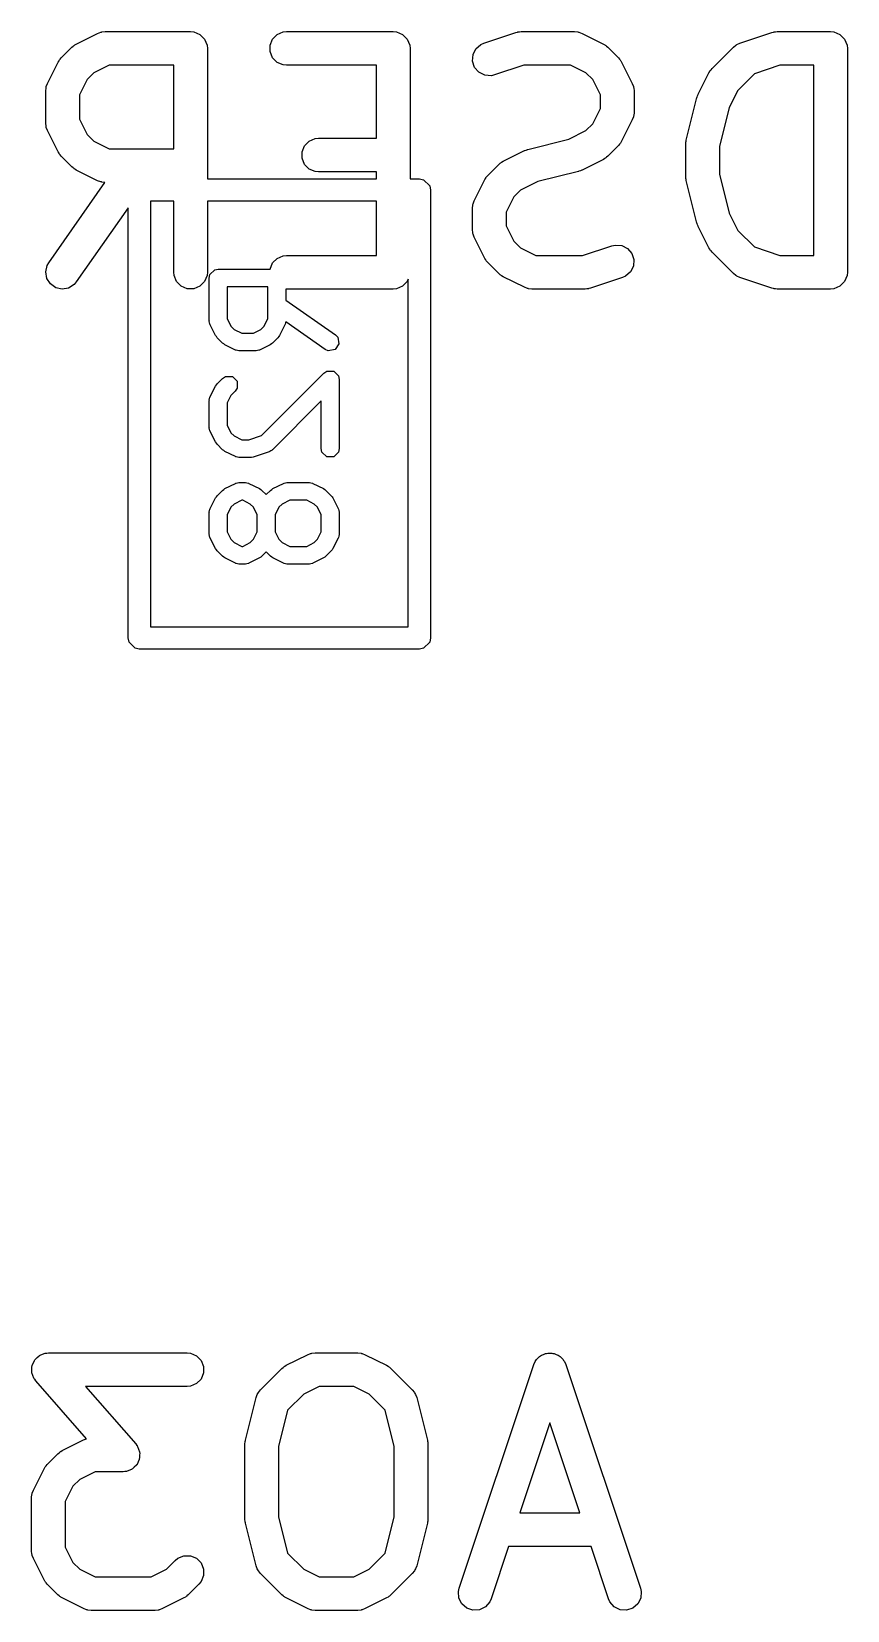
# Model space of a CAD drawing. Header units: inches. Extents: x 1.94 to 9.37, y -5.72 to -1.46.
# Drawn here: x 3.8871 to 4.0304, y -3.0927 to -2.8152 of the extents above; entities that cross this region are included whole.
import ezdxf

# ---------------------------------------------------------------- set-up
doc = ezdxf.new("R2010")
doc.units = ezdxf.units.IN
doc.header["$MEASUREMENT"] = 0
doc.layers.add('BLACK', color=250, linetype='CONTINUOUS')

msp = doc.modelspace()

# ---------------------------------------------------------------- linework, layer by layer
at = {"layer": 'BLACK', "linetype": 'CONTINUOUS'}
for p, q in [((3.89493, -2.81734), (3.89868, -2.81546)), ((3.89868, -2.81546), (3.89922, -2.81526)), ((3.89922, -2.81526), (3.89933, -2.81525)), ((3.89933, -2.81525), (3.89943, -2.81521)), ((3.89943, -2.81521), (3.9, -2.81515)), ((3.9, -2.81515), (3.915, -2.81515)), ((3.915, -2.81515), (3.91558, -2.81521)), ((3.91558, -2.81521), (3.91664, -2.81565)), ((3.91664, -2.81565), (3.91746, -2.81646)), ((3.91746, -2.81646), (3.9179, -2.81753)), ((3.92898, -2.81753), (3.92942, -2.81646)), ((3.92942, -2.81646), (3.93024, -2.81565)), ((3.93024, -2.81565), (3.9313, -2.81521)), ((3.9313, -2.81521), (3.93188, -2.81515)), ((3.93188, -2.81515), (3.95062, -2.81515)), ((3.95062, -2.81515), (3.9512, -2.81521)), ((3.9512, -2.81521), (3.95226, -2.81565)), ((3.95226, -2.81565), (3.95308, -2.81646)), ((3.95308, -2.81646), (3.95352, -2.81753)), ((3.96603, -2.81741), (3.96656, -2.81718)), ((3.96656, -2.81718), (3.97219, -2.8153)), ((3.97219, -2.8153), (3.97247, -2.81524)), ((3.97247, -2.81524), (3.97254, -2.81521)), ((3.97254, -2.81521), (3.97265, -2.8152)), ((3.97265, -2.8152), (3.97275, -2.81517)), ((3.97275, -2.81517), (3.97283, -2.81518)), ((3.97283, -2.81518), (3.97312, -2.81515)), ((3.97312, -2.81515), (3.98249, -2.81515)), ((3.98249, -2.81515), (3.98307, -2.81521)), ((3.98307, -2.81521), (3.98317, -2.81525)), ((3.98317, -2.81525), (3.98327, -2.81526)), ((3.98327, -2.81526), (3.98381, -2.81546)), ((3.98381, -2.81546), (3.98756, -2.81734)), ((4.01103, -2.81741), (4.01156, -2.81718)), ((4.01156, -2.81718), (4.01718, -2.8153)), ((4.01718, -2.8153), (4.01747, -2.81524)), ((4.01747, -2.81524), (4.01754, -2.81521)), ((4.01754, -2.81521), (4.01764, -2.8152)), ((4.01764, -2.8152), (4.01775, -2.81517)), ((4.01775, -2.81517), (4.01782, -2.81518)), ((4.01782, -2.81518), (4.01811, -2.81515)), ((4.01811, -2.81515), (4.02749, -2.81515)), ((4.02749, -2.81515), (4.02806, -2.81521)), ((4.02806, -2.81521), (4.02913, -2.81565)), ((4.02913, -2.81565), (4.02994, -2.81646)), ((4.02994, -2.81646), (4.03038, -2.81753)), ((3.89205, -2.82004), (3.89211, -2.81999)), ((3.89211, -2.81999), (3.89229, -2.81976)), ((3.89229, -2.81976), (3.89417, -2.81789)), ((3.89417, -2.81789), (3.89439, -2.8177)), ((3.89439, -2.8177), (3.89444, -2.81765)), ((3.89444, -2.81765), (3.89453, -2.81759)), ((3.89453, -2.81759), (3.89461, -2.81752)), ((3.89461, -2.81752), (3.89469, -2.81749)), ((3.89469, -2.81749), (3.89493, -2.81734)), ((3.9179, -2.81753), (3.91796, -2.8181)), ((3.91796, -2.8181), (3.91796, -2.84104)), ((3.92898, -2.81868), (3.92898, -2.81753)), ((3.92942, -2.81974), (3.92898, -2.81868)), ((3.93024, -2.82056), (3.92942, -2.81974)), ((3.95352, -2.81753), (3.95358, -2.8181)), ((3.95358, -2.8181), (3.95358, -2.84104)), ((3.96457, -2.82035), (3.96465, -2.8192)), ((3.96465, -2.8192), (3.96516, -2.81817)), ((3.96516, -2.81817), (3.96603, -2.81741)), ((3.98756, -2.81734), (3.98781, -2.81749)), ((3.98781, -2.81749), (3.98788, -2.81752)), ((3.98788, -2.81752), (3.98797, -2.81759)), ((3.98797, -2.81759), (3.98805, -2.81765)), ((3.98805, -2.81765), (3.98811, -2.8177)), ((3.98811, -2.8177), (3.98833, -2.81789)), ((3.98833, -2.81789), (3.99021, -2.81976)), ((3.99021, -2.81976), (3.99039, -2.81999)), ((3.99039, -2.81999), (3.99045, -2.82004)), ((4.00665, -2.82164), (4.0104, -2.81789)), ((4.0104, -2.81789), (4.01085, -2.81752)), ((4.01085, -2.81752), (4.01095, -2.81748)), ((4.01095, -2.81748), (4.01103, -2.81741)), ((4.03038, -2.81753), (4.03044, -2.8181)), ((4.03044, -2.8181), (4.03044, -2.85747)), ((3.88986, -2.82428), (3.89174, -2.82053)), ((3.89174, -2.82053), (3.8919, -2.82028)), ((3.8919, -2.82028), (3.89193, -2.82021)), ((3.89193, -2.82021), (3.89199, -2.82013)), ((3.89199, -2.82013), (3.89205, -2.82004)), ((3.898, -2.8224), (3.89681, -2.8236)), ((3.9007, -2.82106), (3.898, -2.8224)), ((3.91205, -2.82106), (3.9007, -2.82106)), ((3.91205, -2.83577), (3.91205, -2.82106)), ((3.9313, -2.821), (3.93024, -2.82056)), ((3.93188, -2.82106), (3.9313, -2.821)), ((3.94767, -2.82106), (3.93188, -2.82106)), ((3.94767, -2.8339), (3.94767, -2.82106)), ((3.96493, -2.82144), (3.96457, -2.82035)), ((3.96569, -2.82231), (3.96493, -2.82144)), ((3.96672, -2.82283), (3.96569, -2.82231)), ((3.9736, -2.82106), (3.96843, -2.82278)), ((3.9818, -2.82106), (3.9736, -2.82106)), ((3.98449, -2.8224), (3.9818, -2.82106)), ((3.98569, -2.8236), (3.98449, -2.8224)), ((3.99045, -2.82004), (3.99051, -2.82013)), ((3.99051, -2.82013), (3.99057, -2.82021)), ((3.99057, -2.82021), (3.9906, -2.82028)), ((3.9906, -2.82028), (3.99076, -2.82053)), ((3.99076, -2.82053), (3.99263, -2.82428)), ((4.00423, -2.82616), (4.0061, -2.82241)), ((4.0061, -2.82241), (4.00626, -2.82216)), ((4.00626, -2.82216), (4.00629, -2.82209)), ((4.00629, -2.82209), (4.00635, -2.82201)), ((4.00635, -2.82201), (4.00641, -2.82192)), ((4.00641, -2.82192), (4.00647, -2.82187)), ((4.00647, -2.82187), (4.00665, -2.82164)), ((4.01409, -2.82256), (4.01117, -2.82548)), ((4.01859, -2.82106), (4.01409, -2.82256)), ((4.02454, -2.82106), (4.01859, -2.82106)), ((4.02454, -2.85452), (4.02454, -2.82106)), ((3.88955, -2.8256), (3.88961, -2.82503)), ((3.88961, -2.82503), (3.88965, -2.82493)), ((3.88965, -2.82493), (3.88966, -2.82482)), ((3.88966, -2.82482), (3.88986, -2.82428)), ((3.89681, -2.8236), (3.89546, -2.8263)), ((3.96787, -2.82291), (3.96672, -2.82283)), ((3.96843, -2.82278), (3.96787, -2.82291)), ((3.98704, -2.8263), (3.98569, -2.8236)), ((3.99263, -2.82428), (3.99284, -2.82482)), ((3.99284, -2.82482), (3.99285, -2.82493)), ((3.99285, -2.82493), (3.99289, -2.82503)), ((3.99289, -2.82503), (3.99295, -2.8256)), ((4.01117, -2.82548), (4.00965, -2.82851)), ((3.88955, -2.83123), (3.88955, -2.8256)), ((3.89546, -2.8263), (3.89546, -2.83053)), ((3.98704, -2.82865), (3.98704, -2.8263)), ((3.99295, -2.8256), (3.99295, -2.82935)), ((4.00213, -2.83426), (4.004, -2.82676)), ((4.004, -2.82676), (4.00402, -2.82672)), ((4.00402, -2.8267), (4.00411, -2.82646)), ((4.00402, -2.82672), (4.00402, -2.8267)), ((4.00411, -2.82646), (4.0042, -2.82622)), ((4.0042, -2.82622), (4.00421, -2.8262)), ((4.00421, -2.8262), (4.00423, -2.82616)), ((3.89546, -2.83053), (3.89681, -2.83323)), ((3.98569, -2.83135), (3.98704, -2.82865)), ((3.99263, -2.83067), (3.99076, -2.83442)), ((3.99284, -2.83013), (3.99263, -2.83067)), ((3.99285, -2.83003), (3.99284, -2.83013)), ((3.99289, -2.82993), (3.99285, -2.83003)), ((3.99295, -2.82935), (3.99289, -2.82993)), ((4.00965, -2.82851), (4.00794, -2.83534)), ((3.88961, -2.8318), (3.88955, -2.83123)), ((3.88965, -2.8319), (3.88961, -2.8318)), ((3.88966, -2.83201), (3.88965, -2.8319)), ((3.88986, -2.83255), (3.88966, -2.83201)), ((3.89174, -2.8363), (3.88986, -2.83255)), ((3.89681, -2.83323), (3.898, -2.83442)), ((3.98146, -2.83406), (3.98449, -2.83255)), ((3.98449, -2.83255), (3.98569, -2.83135)), ((3.8919, -2.83654), (3.89174, -2.8363)), ((3.89193, -2.83662), (3.8919, -2.83654)), ((3.89199, -2.8367), (3.89193, -2.83662)), ((3.898, -2.83442), (3.9007, -2.83577)), ((3.9007, -2.83577), (3.91205, -2.83577)), ((3.9346, -2.83627), (3.93504, -2.83521)), ((3.9346, -2.83743), (3.9346, -2.83627)), ((3.93504, -2.83521), (3.93586, -2.8344)), ((3.93586, -2.8344), (3.93692, -2.83395)), ((3.93692, -2.83395), (3.9375, -2.8339)), ((3.9375, -2.8339), (3.94767, -2.8339)), ((3.96993, -2.83796), (3.97367, -2.83608)), ((3.97367, -2.83608), (3.97372, -2.83607)), ((3.97372, -2.83607), (3.97373, -2.83606)), ((3.97373, -2.83606), (3.97398, -2.83597)), ((3.97398, -2.83597), (3.97422, -2.83588)), ((3.97422, -2.83588), (3.97424, -2.83588)), ((3.97424, -2.83588), (3.97428, -2.83586)), ((3.97428, -2.83586), (3.98146, -2.83406)), ((3.99021, -2.83519), (3.98833, -2.83706)), ((3.99039, -2.83496), (3.99021, -2.83519)), ((3.99045, -2.83491), (3.99039, -2.83496)), ((3.99051, -2.83482), (3.99045, -2.83491)), ((3.99057, -2.83474), (3.99051, -2.83482)), ((3.9906, -2.83467), (3.99057, -2.83474)), ((3.99076, -2.83442), (3.9906, -2.83467)), ((4.00204, -2.83483), (4.00207, -2.83462)), ((4.00205, -2.83488), (4.00204, -2.83483)), ((4.00204, -2.83498), (4.00205, -2.83488)), ((4.00204, -2.8406), (4.00204, -2.83498)), ((4.00207, -2.83462), (4.0021, -2.8344)), ((4.0021, -2.8344), (4.00211, -2.83436)), ((4.00211, -2.83436), (4.00213, -2.83426)), ((4.00794, -2.83534), (4.00794, -2.84024)), ((3.89205, -2.83679), (3.89199, -2.8367)), ((3.89211, -2.83684), (3.89205, -2.83679)), ((3.89229, -2.83706), (3.89211, -2.83684)), ((3.89417, -2.83894), (3.89229, -2.83706)), ((3.89439, -2.83912), (3.89417, -2.83894)), ((3.89444, -2.83918), (3.89439, -2.83912)), ((3.89453, -2.83924), (3.89444, -2.83918)), ((3.89461, -2.83931), (3.89453, -2.83924)), ((3.89469, -2.83934), (3.89461, -2.83931)), ((3.89493, -2.83949), (3.89469, -2.83934)), ((3.93504, -2.83849), (3.9346, -2.83743)), ((3.93586, -2.83931), (3.93504, -2.83849)), ((3.93692, -2.83975), (3.93586, -2.83931)), ((3.96728, -2.84039), (3.96916, -2.83851)), ((3.96916, -2.83851), (3.96938, -2.83833)), ((3.96938, -2.83833), (3.96944, -2.83827)), ((3.96944, -2.83827), (3.96952, -2.83821)), ((3.96952, -2.83821), (3.96961, -2.83815)), ((3.96961, -2.83815), (3.96968, -2.83812)), ((3.96968, -2.83812), (3.96993, -2.83796)), ((3.98756, -2.83762), (3.98381, -2.83949)), ((3.98781, -2.83746), (3.98756, -2.83762)), ((3.98788, -2.83743), (3.98781, -2.83746)), ((3.98797, -2.83736), (3.98788, -2.83743)), ((3.98805, -2.83731), (3.98797, -2.83736)), ((3.98811, -2.83725), (3.98805, -2.83731)), ((3.98833, -2.83706), (3.98811, -2.83725)), ((3.89009, -2.85578), (3.89996, -2.84167)), ((3.89868, -2.84137), (3.89493, -2.83949)), ((3.89922, -2.84157), (3.89868, -2.84137)), ((3.89933, -2.84158), (3.89922, -2.84157)), ((3.89943, -2.84162), (3.89933, -2.84158)), ((3.89996, -2.84167), (3.89943, -2.84162)), ((3.91796, -2.84104), (3.94767, -2.84104)), ((3.9375, -2.8398), (3.93692, -2.83975)), ((3.94767, -2.8398), (3.9375, -2.8398)), ((3.94767, -2.84104), (3.94767, -2.8398)), ((3.95358, -2.84104), (3.95522, -2.84104)), ((3.95522, -2.84104), (3.95597, -2.84119)), ((3.95597, -2.84119), (3.95704, -2.84226)), ((3.96486, -2.8449), (3.96673, -2.84115)), ((3.96673, -2.84115), (3.96689, -2.84091)), ((3.96689, -2.84091), (3.96692, -2.84083)), ((3.96692, -2.84083), (3.96698, -2.84075)), ((3.96698, -2.84075), (3.96704, -2.84066)), ((3.96704, -2.84066), (3.9671, -2.84061)), ((3.9671, -2.84061), (3.96728, -2.84039)), ((3.97603, -2.84151), (3.97299, -2.84303)), ((3.98321, -2.83972), (3.97603, -2.84151)), ((3.98325, -2.8397), (3.98321, -2.83972)), ((3.98327, -2.8397), (3.98325, -2.8397)), ((3.98351, -2.83961), (3.98327, -2.8397)), ((3.98376, -2.83952), (3.98351, -2.83961)), ((3.98377, -2.83951), (3.98376, -2.83952)), ((3.98381, -2.83949), (3.98377, -2.83951)), ((4.00205, -2.8407), (4.00204, -2.8406)), ((4.00204, -2.84074), (4.00205, -2.8407)), ((4.00207, -2.84096), (4.00204, -2.84074)), ((4.0021, -2.84118), (4.00207, -2.84096)), ((4.00211, -2.84122), (4.0021, -2.84118)), ((4.00213, -2.84132), (4.00211, -2.84122)), ((4.004, -2.84882), (4.00213, -2.84132)), ((4.00794, -2.84024), (4.00965, -2.84707)), ((3.95704, -2.84226), (3.95719, -2.84301)), ((3.95719, -2.84301), (3.95719, -2.92175)), ((3.96465, -2.84544), (3.96486, -2.8449)), ((3.9718, -2.84422), (3.97045, -2.84692)), ((3.97299, -2.84303), (3.9718, -2.84422)), ((3.90404, -2.84615), (3.89492, -2.85917)), ((3.90404, -2.92175), (3.90404, -2.84615)), ((3.91205, -2.84498), (3.90797, -2.84498)), ((3.90797, -2.84498), (3.90797, -2.91978)), ((3.91205, -2.85747), (3.91205, -2.84498)), ((3.91796, -2.84498), (3.91796, -2.85747)), ((3.94767, -2.84498), (3.91796, -2.84498)), ((3.94767, -2.85452), (3.94767, -2.84498)), ((3.96454, -2.84622), (3.9646, -2.84565)), ((3.96454, -2.84997), (3.96454, -2.84622)), ((3.9646, -2.84565), (3.96464, -2.84555)), ((3.96464, -2.84555), (3.96465, -2.84544)), ((3.97045, -2.84692), (3.97045, -2.84928)), ((4.00965, -2.84707), (4.01117, -2.8501)), ((3.9646, -2.85055), (3.96454, -2.84997)), ((3.97045, -2.84928), (3.9718, -2.85197)), ((4.00402, -2.84886), (4.004, -2.84882)), ((4.00402, -2.84888), (4.00402, -2.84886)), ((4.00411, -2.84912), (4.00402, -2.84888)), ((4.0042, -2.84936), (4.00411, -2.84912)), ((4.00421, -2.84938), (4.0042, -2.84936)), ((4.00423, -2.84942), (4.00421, -2.84938)), ((4.0061, -2.85317), (4.00423, -2.84942)), ((4.01117, -2.8501), (4.01409, -2.85302)), ((3.96464, -2.85065), (3.9646, -2.85055)), ((3.96465, -2.85075), (3.96464, -2.85065)), ((3.96486, -2.85129), (3.96465, -2.85075)), ((3.96673, -2.85504), (3.96486, -2.85129)), ((3.9718, -2.85197), (3.97299, -2.85317)), ((3.97299, -2.85317), (3.97569, -2.85452)), ((3.98389, -2.85452), (3.98906, -2.8528)), ((3.98906, -2.8528), (3.98962, -2.85267)), ((3.98962, -2.85267), (3.99077, -2.85275)), ((3.99077, -2.85275), (3.9918, -2.85327)), ((3.9918, -2.85327), (3.99256, -2.85414)), ((4.00626, -2.85342), (4.0061, -2.85317)), ((4.01409, -2.85302), (4.01859, -2.85452)), ((3.8898, -2.85628), (3.89009, -2.85578)), ((3.92898, -2.8569), (3.92942, -2.85583)), ((3.92942, -2.85583), (3.93024, -2.85502)), ((3.93024, -2.85502), (3.9313, -2.85458)), ((3.9313, -2.85458), (3.93188, -2.85452)), ((3.93188, -2.85452), (3.94767, -2.85452)), ((3.96689, -2.85529), (3.96673, -2.85504)), ((3.96692, -2.85536), (3.96689, -2.85529)), ((3.96698, -2.85545), (3.96692, -2.85536)), ((3.96704, -2.85553), (3.96698, -2.85545)), ((3.9671, -2.85559), (3.96704, -2.85553)), ((3.96728, -2.85581), (3.9671, -2.85559)), ((3.96916, -2.85769), (3.96728, -2.85581)), ((3.97569, -2.85452), (3.98389, -2.85452)), ((3.99256, -2.85414), (3.99292, -2.85523)), ((3.99292, -2.85523), (3.99284, -2.85638)), ((4.00629, -2.85349), (4.00626, -2.85342)), ((4.00635, -2.85357), (4.00629, -2.85349)), ((4.00641, -2.85366), (4.00635, -2.85357)), ((4.00647, -2.85371), (4.00641, -2.85366)), ((4.00665, -2.85394), (4.00647, -2.85371)), ((4.0104, -2.85769), (4.00665, -2.85394)), ((4.01859, -2.85452), (4.02454, -2.85452)), ((3.88955, -2.85741), (3.8898, -2.85628)), ((3.88975, -2.85854), (3.88955, -2.85741)), ((3.89037, -2.85952), (3.88975, -2.85854)), ((3.91211, -2.85805), (3.91205, -2.85747)), ((3.91255, -2.85911), (3.91211, -2.85805)), ((3.9179, -2.85805), (3.91746, -2.85911)), ((3.91796, -2.85747), (3.9179, -2.85805)), ((3.91829, -2.85848), (3.91841, -2.85788)), ((3.91829, -2.86598), (3.91829, -2.85848)), ((3.91841, -2.85788), (3.91927, -2.85702)), ((3.91927, -2.85702), (3.91987, -2.8569)), ((3.91987, -2.8569), (3.92898, -2.8569)), ((3.92898, -2.8569), (3.92898, -2.8569)), ((3.95325, -2.8587), (3.95308, -2.85911)), ((3.95325, -2.91978), (3.95325, -2.8587)), ((3.96938, -2.85787), (3.96916, -2.85769)), ((3.96944, -2.85793), (3.96938, -2.85787)), ((3.96952, -2.85799), (3.96944, -2.85793)), ((3.96961, -2.85805), (3.96952, -2.85799)), ((3.96968, -2.85808), (3.96961, -2.85805)), ((3.96993, -2.85824), (3.96968, -2.85808)), ((3.97367, -2.86011), (3.96993, -2.85824)), ((3.99093, -2.8584), (3.9853, -2.86027)), ((3.99146, -2.85816), (3.99093, -2.8584)), ((3.99233, -2.85741), (3.99146, -2.85816)), ((3.99284, -2.85638), (3.99233, -2.85741)), ((4.01085, -2.85805), (4.0104, -2.85769)), ((4.01095, -2.85809), (4.01085, -2.85805)), ((4.01103, -2.85816), (4.01095, -2.85809)), ((4.01156, -2.8584), (4.01103, -2.85816)), ((4.01718, -2.86027), (4.01156, -2.8584)), ((4.03038, -2.85805), (4.02994, -2.85911)), ((4.03044, -2.85747), (4.03038, -2.85805)), ((3.89132, -2.86018), (3.89037, -2.85952)), ((3.89244, -2.86043), (3.89132, -2.86018)), ((3.89358, -2.86023), (3.89244, -2.86043)), ((3.89455, -2.85961), (3.89358, -2.86023)), ((3.89492, -2.85917), (3.89455, -2.85961)), ((3.91336, -2.85993), (3.91255, -2.85911)), ((3.91443, -2.86037), (3.91336, -2.85993)), ((3.91558, -2.86037), (3.91443, -2.86037)), ((3.91664, -2.85993), (3.91558, -2.86037)), ((3.91746, -2.85911), (3.91664, -2.85993)), ((3.9286, -2.86005), (3.92144, -2.86005)), ((3.92144, -2.86005), (3.92144, -2.86561)), ((3.9286, -2.86561), (3.9286, -2.86005)), ((3.93188, -2.86043), (3.93175, -2.86041)), ((3.93175, -2.86041), (3.93175, -2.86235)), ((3.95062, -2.86043), (3.93188, -2.86043)), ((3.9512, -2.86037), (3.95062, -2.86043)), ((3.95226, -2.85993), (3.9512, -2.86037)), ((3.95308, -2.85911), (3.95226, -2.85993)), ((3.97422, -2.86032), (3.97367, -2.86011)), ((3.97432, -2.86033), (3.97422, -2.86032)), ((3.97442, -2.86037), (3.97432, -2.86033)), ((3.975, -2.86043), (3.97442, -2.86037)), ((3.98437, -2.86043), (3.975, -2.86043)), ((3.98466, -2.8604), (3.98437, -2.86043)), ((3.98474, -2.8604), (3.98466, -2.8604)), ((3.98484, -2.86038), (3.98474, -2.8604)), ((3.98495, -2.86037), (3.98484, -2.86038)), ((3.98502, -2.86034), (3.98495, -2.86037)), ((3.9853, -2.86027), (3.98502, -2.86034)), ((4.01747, -2.86034), (4.01718, -2.86027)), ((4.01754, -2.86037), (4.01747, -2.86034)), ((4.01764, -2.86038), (4.01754, -2.86037)), ((4.01775, -2.8604), (4.01764, -2.86038)), ((4.01782, -2.8604), (4.01775, -2.8604)), ((4.01811, -2.86043), (4.01782, -2.8604)), ((4.02749, -2.86043), (4.01811, -2.86043)), ((4.02806, -2.86037), (4.02749, -2.86043)), ((4.02913, -2.85993), (4.02806, -2.86037)), ((4.02994, -2.85911), (4.02913, -2.85993)), ((3.93175, -2.86235), (3.94046, -2.86844)), ((3.91831, -2.86606), (3.91829, -2.86598)), ((3.9183, -2.86609), (3.91831, -2.86606)), ((3.91836, -2.86633), (3.9183, -2.86609)), ((3.91841, -2.86658), (3.91836, -2.86633)), ((3.91844, -2.86661), (3.91841, -2.86658)), ((3.91846, -2.86668), (3.91844, -2.86661)), ((3.9194, -2.86856), (3.91846, -2.86668)), ((3.92144, -2.86561), (3.9221, -2.86692)), ((3.9221, -2.86692), (3.92268, -2.8675)), ((3.92737, -2.8675), (3.92795, -2.86692)), ((3.92795, -2.86692), (3.9286, -2.86561)), ((3.93159, -2.86668), (3.93065, -2.86856)), ((3.93161, -2.86661), (3.93159, -2.86668)), ((3.93163, -2.86658), (3.93161, -2.86661)), ((3.93168, -2.86633), (3.93163, -2.86658)), ((3.93173, -2.86617), (3.93168, -2.86633)), ((3.93865, -2.87102), (3.93173, -2.86617)), ((3.91955, -2.86876), (3.9194, -2.86856)), ((3.91969, -2.86897), (3.91955, -2.86876)), ((3.92063, -2.8699), (3.91969, -2.86897)), ((3.92084, -2.87004), (3.92063, -2.8699)), ((3.92268, -2.8675), (3.92399, -2.86815)), ((3.92399, -2.86815), (3.92606, -2.86815)), ((3.92606, -2.86815), (3.92737, -2.8675)), ((3.92942, -2.8699), (3.92921, -2.87004)), ((3.93036, -2.86897), (3.92942, -2.8699)), ((3.9305, -2.86876), (3.93036, -2.86897)), ((3.93065, -2.86856), (3.9305, -2.86876)), ((3.94046, -2.86844), (3.94088, -2.86888)), ((3.94088, -2.86888), (3.94109, -2.87007)), ((3.92104, -2.8702), (3.92084, -2.87004)), ((3.92291, -2.87114), (3.92104, -2.8702)), ((3.92299, -2.87116), (3.92291, -2.87114)), ((3.92301, -2.87118), (3.92299, -2.87116)), ((3.92326, -2.87123), (3.92301, -2.87118)), ((3.92351, -2.8713), (3.92326, -2.87123)), ((3.92354, -2.87129), (3.92351, -2.8713)), ((3.92362, -2.8713), (3.92354, -2.87129)), ((3.92643, -2.8713), (3.92362, -2.8713)), ((3.92651, -2.87129), (3.92643, -2.8713)), ((3.92654, -2.8713), (3.92651, -2.87129)), ((3.92678, -2.87123), (3.92654, -2.8713)), ((3.92703, -2.87118), (3.92678, -2.87123)), ((3.92706, -2.87116), (3.92703, -2.87118)), ((3.92713, -2.87114), (3.92706, -2.87116)), ((3.92901, -2.8702), (3.92713, -2.87114)), ((3.92921, -2.87004), (3.92901, -2.8702)), ((3.93921, -2.87126), (3.93865, -2.87102)), ((3.9404, -2.87106), (3.93921, -2.87126)), ((3.94109, -2.87007), (3.9404, -2.87106)), ((3.92745, -2.88616), (3.93844, -2.87518)), ((3.93844, -2.87518), (3.93895, -2.87483)), ((3.93895, -2.87483), (3.94016, -2.87483)), ((3.94016, -2.87483), (3.94101, -2.87569)), ((3.91846, -2.87933), (3.9194, -2.87746)), ((3.9194, -2.87746), (3.91955, -2.87726)), ((3.91955, -2.87726), (3.91969, -2.87705)), ((3.91969, -2.87705), (3.92063, -2.87611)), ((3.92063, -2.87611), (3.92114, -2.87577)), ((3.92114, -2.87577), (3.92235, -2.87577)), ((3.92235, -2.87577), (3.9232, -2.87662)), ((3.9232, -2.87783), (3.92286, -2.87834)), ((3.9232, -2.87662), (3.9232, -2.87783)), ((3.94101, -2.87569), (3.94101, -2.87569)), ((3.94101, -2.87569), (3.94113, -2.87629)), ((3.94113, -2.87629), (3.94113, -2.88847)), ((3.91829, -2.88004), (3.91831, -2.87996)), ((3.91829, -2.88473), (3.91829, -2.88004)), ((3.9183, -2.87993), (3.91836, -2.87968)), ((3.91831, -2.87996), (3.9183, -2.87993)), ((3.91836, -2.87968), (3.91841, -2.87944)), ((3.91841, -2.87944), (3.91844, -2.87941)), ((3.91844, -2.87941), (3.91846, -2.87933)), ((3.9221, -2.8791), (3.92144, -2.88041)), ((3.92144, -2.88041), (3.92144, -2.88435)), ((3.92286, -2.87834), (3.9221, -2.8791)), ((3.93798, -2.88009), (3.92942, -2.88865)), ((3.93798, -2.88847), (3.93798, -2.88009)), ((3.91831, -2.8848), (3.91829, -2.88473)), ((3.9183, -2.88484), (3.91831, -2.8848)), ((3.91836, -2.88508), (3.9183, -2.88484)), ((3.91841, -2.88533), (3.91836, -2.88508)), ((3.91844, -2.88535), (3.91841, -2.88533)), ((3.91846, -2.88543), (3.91844, -2.88535)), ((3.9194, -2.8873), (3.91846, -2.88543)), ((3.92144, -2.88435), (3.9221, -2.88567)), ((3.9221, -2.88567), (3.92268, -2.88624)), ((3.92268, -2.88624), (3.92399, -2.8869)), ((3.92524, -2.8869), (3.92745, -2.88616)), ((3.91955, -2.8875), (3.9194, -2.8873)), ((3.91969, -2.88771), (3.91955, -2.8875)), ((3.92063, -2.88865), (3.91969, -2.88771)), ((3.92084, -2.88879), (3.92063, -2.88865)), ((3.92104, -2.88895), (3.92084, -2.88879)), ((3.92291, -2.88988), (3.92104, -2.88895)), ((3.92399, -2.8869), (3.92524, -2.8869)), ((3.9288, -2.88903), (3.92599, -2.88997)), ((3.92887, -2.88899), (3.9288, -2.88903)), ((3.92891, -2.88899), (3.92887, -2.88899)), ((3.92912, -2.88885), (3.92891, -2.88899)), ((3.92934, -2.88873), (3.92912, -2.88885)), ((3.92935, -2.88869), (3.92934, -2.88873)), ((3.92942, -2.88865), (3.92935, -2.88869)), ((3.9381, -2.88908), (3.93798, -2.88847)), ((3.93895, -2.88993), (3.9381, -2.88908)), ((3.94101, -2.88908), (3.94016, -2.88993)), ((3.94113, -2.88847), (3.94101, -2.88908)), ((3.92299, -2.8899), (3.92291, -2.88988)), ((3.92301, -2.88993), (3.92299, -2.8899)), ((3.92326, -2.88998), (3.92301, -2.88993)), ((3.92351, -2.89005), (3.92326, -2.88998)), ((3.92354, -2.89003), (3.92351, -2.89005)), ((3.92362, -2.89005), (3.92354, -2.89003)), ((3.92549, -2.89005), (3.92362, -2.89005)), ((3.92574, -2.89), (3.92549, -2.89005)), ((3.92599, -2.88997), (3.92574, -2.89)), ((3.94016, -2.88993), (3.93895, -2.88993)), ((3.92104, -2.8955), (3.92291, -2.89457)), ((3.92291, -2.89457), (3.92299, -2.89454)), ((3.92299, -2.89454), (3.92301, -2.89452)), ((3.92301, -2.89452), (3.92326, -2.89447)), ((3.92326, -2.89447), (3.92351, -2.8944)), ((3.92351, -2.8944), (3.92354, -2.89441)), ((3.92354, -2.89441), (3.92362, -2.8944)), ((3.92362, -2.8944), (3.92455, -2.8944)), ((3.92455, -2.8944), (3.92463, -2.89441)), ((3.92463, -2.89441), (3.92467, -2.8944)), ((3.92467, -2.8944), (3.92491, -2.89447)), ((3.92491, -2.89447), (3.92516, -2.89452)), ((3.92516, -2.89452), (3.92518, -2.89454)), ((3.92518, -2.89454), (3.92526, -2.89457)), ((3.92526, -2.89457), (3.92713, -2.8955)), ((3.92948, -2.8955), (3.93135, -2.89457)), ((3.93135, -2.89457), (3.93143, -2.89454)), ((3.93143, -2.89454), (3.93145, -2.89452)), ((3.93145, -2.89452), (3.9317, -2.89447)), ((3.9317, -2.89447), (3.93194, -2.8944)), ((3.93194, -2.8944), (3.93198, -2.89441)), ((3.93198, -2.89441), (3.93205, -2.8944)), ((3.93205, -2.8944), (3.9358, -2.8944)), ((3.9358, -2.8944), (3.93588, -2.89441)), ((3.93588, -2.89441), (3.93592, -2.8944)), ((3.93592, -2.8944), (3.93616, -2.89447)), ((3.93616, -2.89447), (3.93641, -2.89452)), ((3.93641, -2.89452), (3.93643, -2.89454)), ((3.93643, -2.89454), (3.93651, -2.89457)), ((3.93651, -2.89457), (3.93838, -2.8955)), ((3.91846, -2.89902), (3.9194, -2.89714)), ((3.9194, -2.89714), (3.91955, -2.89695)), ((3.91955, -2.89695), (3.91969, -2.89674)), ((3.91969, -2.89674), (3.92063, -2.8958)), ((3.92063, -2.8958), (3.92084, -2.89566)), ((3.92084, -2.89566), (3.92104, -2.8955)), ((3.92399, -2.89755), (3.92268, -2.89821)), ((3.92418, -2.89755), (3.92399, -2.89755)), ((3.9255, -2.89821), (3.92418, -2.89755)), ((3.92713, -2.8955), (3.92733, -2.89566)), ((3.92733, -2.89566), (3.92754, -2.8958)), ((3.92754, -2.8958), (3.9283, -2.89656)), ((3.9283, -2.89656), (3.92907, -2.8958)), ((3.92907, -2.8958), (3.92928, -2.89566)), ((3.92928, -2.89566), (3.92948, -2.8955)), ((3.93243, -2.89755), (3.93111, -2.89821)), ((3.93543, -2.89755), (3.93243, -2.89755)), ((3.93675, -2.89821), (3.93543, -2.89755)), ((3.93838, -2.8955), (3.93858, -2.89566)), ((3.93858, -2.89566), (3.93879, -2.8958)), ((3.93879, -2.8958), (3.93973, -2.89674)), ((3.93973, -2.89674), (3.93987, -2.89695)), ((3.93987, -2.89695), (3.94002, -2.89714)), ((3.94002, -2.89714), (3.94096, -2.89902)), ((3.91829, -2.89972), (3.91831, -2.89965)), ((3.91829, -2.90347), (3.91829, -2.89972)), ((3.9183, -2.89961), (3.91836, -2.89937)), ((3.91831, -2.89965), (3.9183, -2.89961)), ((3.91836, -2.89937), (3.91841, -2.89912)), ((3.91841, -2.89912), (3.91844, -2.8991)), ((3.91844, -2.8991), (3.91846, -2.89902)), ((3.9221, -2.89878), (3.92144, -2.9001)), ((3.92144, -2.9001), (3.92144, -2.9031)), ((3.92268, -2.89821), (3.9221, -2.89878)), ((3.92607, -2.89878), (3.9255, -2.89821)), ((3.92673, -2.9001), (3.92607, -2.89878)), ((3.92673, -2.9031), (3.92673, -2.9001)), ((3.93054, -2.89878), (3.92988, -2.9001)), ((3.92988, -2.9001), (3.92988, -2.9031)), ((3.93111, -2.89821), (3.93054, -2.89878)), ((3.93732, -2.89878), (3.93675, -2.89821)), ((3.93798, -2.9001), (3.93732, -2.89878)), ((3.93798, -2.9031), (3.93798, -2.9001)), ((3.94096, -2.89902), (3.94098, -2.8991)), ((3.94098, -2.8991), (3.94101, -2.89912)), ((3.94101, -2.89912), (3.94106, -2.89937)), ((3.94106, -2.89937), (3.94112, -2.89961)), ((3.94112, -2.89961), (3.94111, -2.89965)), ((3.94111, -2.89965), (3.94113, -2.89972)), ((3.94113, -2.89972), (3.94113, -2.90347)), ((3.92144, -2.9031), (3.9221, -2.90441)), ((3.92607, -2.90441), (3.92673, -2.9031)), ((3.92988, -2.9031), (3.93054, -2.90441)), ((3.93732, -2.90441), (3.93798, -2.9031)), ((3.91831, -2.90355), (3.91829, -2.90347)), ((3.9183, -2.90358), (3.91831, -2.90355)), ((3.91836, -2.90383), (3.9183, -2.90358)), ((3.91841, -2.90408), (3.91836, -2.90383)), ((3.91844, -2.9041), (3.91841, -2.90408)), ((3.91846, -2.90418), (3.91844, -2.9041)), ((3.9194, -2.90605), (3.91846, -2.90418)), ((3.9221, -2.90441), (3.92268, -2.90499)), ((3.92268, -2.90499), (3.92399, -2.90565)), ((3.92399, -2.90565), (3.92418, -2.90565)), ((3.92418, -2.90565), (3.9255, -2.90499)), ((3.9255, -2.90499), (3.92607, -2.90441)), ((3.93054, -2.90441), (3.93111, -2.90499)), ((3.93111, -2.90499), (3.93243, -2.90565)), ((3.93243, -2.90565), (3.93543, -2.90565)), ((3.93543, -2.90565), (3.93675, -2.90499)), ((3.93675, -2.90499), (3.93732, -2.90441)), ((3.94096, -2.90418), (3.94002, -2.90605)), ((3.94098, -2.9041), (3.94096, -2.90418)), ((3.94101, -2.90408), (3.94098, -2.9041)), ((3.94106, -2.90383), (3.94101, -2.90408)), ((3.94112, -2.90358), (3.94106, -2.90383)), ((3.94113, -2.90347), (3.94111, -2.90355)), ((3.94111, -2.90355), (3.94112, -2.90358)), ((3.91955, -2.90625), (3.9194, -2.90605)), ((3.91969, -2.90646), (3.91955, -2.90625)), ((3.92063, -2.9074), (3.91969, -2.90646)), ((3.92084, -2.90754), (3.92063, -2.9074)), ((3.92104, -2.90769), (3.92084, -2.90754)), ((3.92291, -2.90863), (3.92104, -2.90769)), ((3.92299, -2.90865), (3.92291, -2.90863)), ((3.92301, -2.90868), (3.92299, -2.90865)), ((3.92326, -2.90873), (3.92301, -2.90868)), ((3.92351, -2.90879), (3.92326, -2.90873)), ((3.92354, -2.90878), (3.92351, -2.90879)), ((3.92362, -2.9088), (3.92354, -2.90878)), ((3.92455, -2.9088), (3.92362, -2.9088)), ((3.92463, -2.90878), (3.92455, -2.9088)), ((3.92467, -2.90879), (3.92463, -2.90878)), ((3.92491, -2.90873), (3.92467, -2.90879)), ((3.92516, -2.90868), (3.92491, -2.90873)), ((3.92518, -2.90865), (3.92516, -2.90868)), ((3.92526, -2.90863), (3.92518, -2.90865)), ((3.92713, -2.90769), (3.92526, -2.90863)), ((3.92733, -2.90754), (3.92713, -2.90769)), ((3.92754, -2.9074), (3.92733, -2.90754)), ((3.9283, -2.90664), (3.92754, -2.9074)), ((3.92907, -2.9074), (3.9283, -2.90664)), ((3.92928, -2.90754), (3.92907, -2.9074)), ((3.92948, -2.90769), (3.92928, -2.90754)), ((3.93135, -2.90863), (3.92948, -2.90769)), ((3.93143, -2.90865), (3.93135, -2.90863)), ((3.93145, -2.90868), (3.93143, -2.90865)), ((3.9317, -2.90873), (3.93145, -2.90868)), ((3.93194, -2.90879), (3.9317, -2.90873)), ((3.93198, -2.90878), (3.93194, -2.90879)), ((3.93205, -2.9088), (3.93198, -2.90878)), ((3.9358, -2.9088), (3.93205, -2.9088)), ((3.93588, -2.90878), (3.9358, -2.9088)), ((3.93592, -2.90879), (3.93588, -2.90878)), ((3.93616, -2.90873), (3.93592, -2.90879)), ((3.93641, -2.90868), (3.93616, -2.90873)), ((3.93643, -2.90865), (3.93641, -2.90868)), ((3.93651, -2.90863), (3.93643, -2.90865)), ((3.93838, -2.90769), (3.93651, -2.90863)), ((3.93858, -2.90754), (3.93838, -2.90769)), ((3.93879, -2.9074), (3.93858, -2.90754)), ((3.93973, -2.90646), (3.93879, -2.9074)), ((3.93987, -2.90625), (3.93973, -2.90646)), ((3.94002, -2.90605), (3.93987, -2.90625)), ((3.90797, -2.91978), (3.95325, -2.91978)), ((3.90419, -2.92251), (3.90404, -2.92175)), ((3.90525, -2.92357), (3.90419, -2.92251)), ((3.95704, -2.92251), (3.95597, -2.92357)), ((3.95719, -2.92175), (3.95704, -2.92251)), ((3.906, -2.92372), (3.90525, -2.92357)), ((3.95522, -2.92372), (3.906, -2.92372)), ((3.95597, -2.92357), (3.95522, -2.92372)), ((3.889, -3.04767), (3.88945, -3.04749)), ((3.88945, -3.04749), (3.88959, -3.04748)), ((3.88959, -3.04748), (3.88964, -3.04746)), ((3.88964, -3.04746), (3.88972, -3.04746)), ((3.88972, -3.04746), (3.89002, -3.04743)), ((3.89002, -3.04743), (3.91439, -3.04743)), ((3.91439, -3.04743), (3.91497, -3.04749)), ((3.91497, -3.04749), (3.91603, -3.04793)), ((3.93557, -3.04775), (3.93611, -3.04754)), ((3.93611, -3.04754), (3.93622, -3.04753)), ((3.93622, -3.04753), (3.93631, -3.04749)), ((3.93631, -3.04749), (3.93689, -3.04743)), ((3.93689, -3.04743), (3.94439, -3.04743)), ((3.94439, -3.04743), (3.94497, -3.04749)), ((3.94497, -3.04749), (3.94506, -3.04753)), ((3.94506, -3.04753), (3.94517, -3.04754)), ((3.94517, -3.04754), (3.94571, -3.04775)), ((3.97702, -3.0477), (3.97736, -3.04754)), ((3.97736, -3.04754), (3.97757, -3.04752)), ((3.97757, -3.04752), (3.97777, -3.04746)), ((3.97777, -3.04746), (3.97814, -3.04748)), ((3.97814, -3.04748), (3.9785, -3.04746)), ((3.9785, -3.04746), (3.9787, -3.04752)), ((3.9787, -3.04752), (3.97892, -3.04754)), ((3.97892, -3.04754), (3.97925, -3.0477)), ((3.88709, -3.05077), (3.88713, -3.05029)), ((3.88713, -3.04981), (3.88716, -3.04972)), ((3.88713, -3.05029), (3.88713, -3.04981)), ((3.88716, -3.04972), (3.88717, -3.04962)), ((3.88717, -3.04962), (3.88738, -3.04919)), ((3.88738, -3.04919), (3.88757, -3.04875)), ((3.88757, -3.04875), (3.88764, -3.04868)), ((3.88764, -3.04868), (3.88768, -3.04859)), ((3.88768, -3.04859), (3.88804, -3.04827)), ((3.88804, -3.04827), (3.88838, -3.04793)), ((3.88838, -3.04793), (3.88847, -3.04789)), ((3.88847, -3.04789), (3.88855, -3.04783)), ((3.88855, -3.04783), (3.889, -3.04767)), ((3.91603, -3.04793), (3.91685, -3.04875)), ((3.91685, -3.04875), (3.91729, -3.04981)), ((3.91729, -3.04981), (3.91729, -3.05096)), ((3.9273, -3.05392), (3.93105, -3.05017)), ((3.93105, -3.05017), (3.93128, -3.04999)), ((3.93128, -3.04999), (3.93133, -3.04993)), ((3.93133, -3.04993), (3.93142, -3.04987)), ((3.93142, -3.04987), (3.9315, -3.04981)), ((3.9315, -3.04981), (3.93157, -3.04978)), ((3.93157, -3.04978), (3.93182, -3.04962)), ((3.93182, -3.04962), (3.93557, -3.04775)), ((3.94571, -3.04775), (3.94946, -3.04962)), ((3.94946, -3.04962), (3.94971, -3.04978)), ((3.94971, -3.04978), (3.94978, -3.04981)), ((3.94978, -3.04981), (3.94986, -3.04987)), ((3.94986, -3.04987), (3.94995, -3.04993)), ((3.94995, -3.04993), (3.95, -3.04999)), ((3.95, -3.04999), (3.95023, -3.05017)), ((3.95023, -3.05017), (3.95398, -3.05392)), ((3.96221, -3.08882), (3.97533, -3.04945)), ((3.97533, -3.04945), (3.97557, -3.04892)), ((3.97557, -3.04892), (3.97571, -3.04876)), ((3.97571, -3.04876), (3.9758, -3.04858)), ((3.9758, -3.04858), (3.97608, -3.04833)), ((3.97608, -3.04833), (3.97633, -3.04805)), ((3.97633, -3.04805), (3.97651, -3.04796)), ((3.97651, -3.04796), (3.97667, -3.04782)), ((3.97667, -3.04782), (3.97702, -3.0477)), ((3.97925, -3.0477), (3.9796, -3.04782)), ((3.9796, -3.04782), (3.97976, -3.04796)), ((3.97976, -3.04796), (3.97995, -3.04805)), ((3.97995, -3.04805), (3.98019, -3.04833)), ((3.98019, -3.04833), (3.98047, -3.04858)), ((3.98047, -3.04858), (3.98056, -3.04876)), ((3.98056, -3.04876), (3.9807, -3.04892)), ((3.9807, -3.04892), (3.98094, -3.04945)), ((3.98094, -3.04945), (3.99406, -3.08882)), ((3.88713, -3.05086), (3.88709, -3.05077)), ((3.88713, -3.05096), (3.88713, -3.05086)), ((3.88731, -3.05141), (3.88713, -3.05096)), ((3.88746, -3.05186), (3.88731, -3.05141)), ((3.88754, -3.05197), (3.88746, -3.05186)), ((3.88757, -3.05203), (3.88754, -3.05197)), ((3.88762, -3.05208), (3.88757, -3.05203)), ((3.8878, -3.05233), (3.88762, -3.05208)), ((3.89673, -3.06254), (3.8878, -3.05233)), ((3.91603, -3.05284), (3.91497, -3.05328)), ((3.91685, -3.05203), (3.91603, -3.05284)), ((3.91729, -3.05096), (3.91685, -3.05203)), ((3.91439, -3.05334), (3.89653, -3.05334)), ((3.89653, -3.05334), (3.90537, -3.06344)), ((3.91497, -3.05328), (3.91439, -3.05334)), ((3.92465, -3.06279), (3.92653, -3.05529)), ((3.92653, -3.05529), (3.92672, -3.05475)), ((3.92672, -3.05475), (3.92685, -3.05457)), ((3.92685, -3.05457), (3.92694, -3.05437)), ((3.92694, -3.05437), (3.9273, -3.05392)), ((3.93489, -3.05469), (3.93206, -3.05752)), ((3.93759, -3.05334), (3.93489, -3.05469)), ((3.94369, -3.05334), (3.93759, -3.05334)), ((3.94639, -3.05469), (3.94369, -3.05334)), ((3.94922, -3.05752), (3.94639, -3.05469)), ((3.95398, -3.05392), (3.95434, -3.05437)), ((3.95434, -3.05437), (3.95443, -3.05457)), ((3.95443, -3.05457), (3.95456, -3.05475)), ((3.95456, -3.05475), (3.95475, -3.05529)), ((3.95475, -3.05529), (3.95663, -3.06279)), ((3.93206, -3.05752), (3.93047, -3.06387)), ((3.95081, -3.06387), (3.94922, -3.05752)), ((3.97814, -3.05972), (3.97286, -3.07556)), ((3.98341, -3.07556), (3.97814, -3.05972)), ((3.89245, -3.06462), (3.8962, -3.06274)), ((3.8962, -3.06274), (3.89673, -3.06254)), ((3.90537, -3.06344), (3.90555, -3.06369)), ((3.90555, -3.06369), (3.9056, -3.06374)), ((3.9056, -3.06374), (3.90562, -3.0638)), ((3.90562, -3.0638), (3.9057, -3.06391)), ((3.9057, -3.06391), (3.90586, -3.06437)), ((3.92456, -3.06351), (3.92457, -3.06341)), ((3.92456, -3.07663), (3.92456, -3.06351)), ((3.92457, -3.06337), (3.9246, -3.06315)), ((3.92457, -3.06341), (3.92457, -3.06337)), ((3.9246, -3.06315), (3.92462, -3.06293)), ((3.92462, -3.06293), (3.92464, -3.06289)), ((3.92464, -3.06289), (3.92465, -3.06279)), ((3.93047, -3.06387), (3.93047, -3.07627)), ((3.95081, -3.07627), (3.95081, -3.06387)), ((3.95663, -3.06279), (3.95664, -3.06289)), ((3.95664, -3.06289), (3.95666, -3.06293)), ((3.95666, -3.06293), (3.95668, -3.06315)), ((3.95668, -3.06315), (3.95671, -3.06337)), ((3.95671, -3.06337), (3.95671, -3.06341)), ((3.95671, -3.06341), (3.95672, -3.06351)), ((3.95672, -3.06351), (3.95672, -3.07663)), ((3.88981, -3.06705), (3.89168, -3.06517)), ((3.89168, -3.06517), (3.89191, -3.06499)), ((3.89191, -3.06499), (3.89196, -3.06493)), ((3.89196, -3.06493), (3.89205, -3.06487)), ((3.89205, -3.06487), (3.89213, -3.0648)), ((3.89213, -3.0648), (3.8922, -3.06477)), ((3.8922, -3.06477), (3.89245, -3.06462)), ((3.9056, -3.06703), (3.90553, -3.0671)), ((3.90578, -3.06658), (3.9056, -3.06703)), ((3.906, -3.06615), (3.90578, -3.06658)), ((3.90586, -3.06437), (3.90604, -3.06481)), ((3.90604, -3.06596), (3.906, -3.06605)), ((3.906, -3.06605), (3.906, -3.06615)), ((3.90604, -3.06481), (3.90604, -3.06491)), ((3.90604, -3.06491), (3.90607, -3.065)), ((3.90607, -3.065), (3.90604, -3.06548)), ((3.90604, -3.06548), (3.90604, -3.06596)), ((3.88738, -3.07156), (3.88926, -3.06781)), ((3.88926, -3.06781), (3.88941, -3.06757)), ((3.88941, -3.06757), (3.88944, -3.06749)), ((3.88944, -3.06749), (3.88951, -3.06741)), ((3.88951, -3.06741), (3.88956, -3.06732)), ((3.88956, -3.06732), (3.88962, -3.06727)), ((3.88962, -3.06727), (3.88981, -3.06705)), ((3.89552, -3.06969), (3.89432, -3.07088)), ((3.89822, -3.06834), (3.89552, -3.06969)), ((3.90314, -3.06834), (3.89822, -3.06834)), ((3.90345, -3.06831), (3.90314, -3.06834)), ((3.90353, -3.06831), (3.90345, -3.06831)), ((3.90358, -3.06829), (3.90353, -3.06831)), ((3.90372, -3.06828), (3.90358, -3.06829)), ((3.90416, -3.0681), (3.90372, -3.06828)), ((3.90462, -3.06794), (3.90416, -3.0681)), ((3.90469, -3.06788), (3.90462, -3.06794)), ((3.90479, -3.06784), (3.90469, -3.06788)), ((3.90512, -3.0675), (3.90479, -3.06784)), ((3.90549, -3.06718), (3.90512, -3.0675)), ((3.90553, -3.0671), (3.90549, -3.06718)), ((3.88707, -3.07288), (3.88713, -3.07231)), ((3.88713, -3.07231), (3.88717, -3.07221)), ((3.88717, -3.0721), (3.88738, -3.07156)), ((3.88717, -3.07221), (3.88717, -3.0721)), ((3.89432, -3.07088), (3.89297, -3.07358)), ((3.88707, -3.08226), (3.88707, -3.07288)), ((3.89297, -3.07358), (3.89297, -3.08156)), ((3.92457, -3.07673), (3.92456, -3.07663)), ((3.92457, -3.07678), (3.92457, -3.07673)), ((3.9246, -3.07699), (3.92457, -3.07678)), ((3.92462, -3.07721), (3.9246, -3.07699)), ((3.92464, -3.07725), (3.92462, -3.07721)), ((3.92465, -3.07735), (3.92464, -3.07725)), ((3.92653, -3.08485), (3.92465, -3.07735)), ((3.93047, -3.07627), (3.93206, -3.08262)), ((3.94922, -3.08262), (3.95081, -3.07627)), ((3.95663, -3.07735), (3.95475, -3.08485)), ((3.95664, -3.07725), (3.95663, -3.07735)), ((3.95666, -3.07721), (3.95664, -3.07725)), ((3.95668, -3.07699), (3.95666, -3.07721)), ((3.95671, -3.07678), (3.95668, -3.07699)), ((3.95672, -3.07663), (3.95671, -3.07673)), ((3.95671, -3.07673), (3.95671, -3.07678)), ((3.97286, -3.07556), (3.98341, -3.07556)), ((3.88713, -3.08283), (3.88707, -3.08226)), ((3.88717, -3.08293), (3.88713, -3.08283)), ((3.88717, -3.08304), (3.88717, -3.08293)), ((3.88738, -3.08358), (3.88717, -3.08304)), ((3.88926, -3.08733), (3.88738, -3.08358)), ((3.89297, -3.08156), (3.89432, -3.08426)), ((3.91231, -3.08392), (3.91275, -3.08355)), ((3.91275, -3.08355), (3.91382, -3.08311)), ((3.91382, -3.08311), (3.91497, -3.08311)), ((3.91497, -3.08311), (3.91603, -3.08355)), ((3.91603, -3.08355), (3.91685, -3.08437)), ((3.93206, -3.08262), (3.93489, -3.08546)), ((3.94639, -3.08546), (3.94922, -3.08262)), ((3.97089, -3.08146), (3.96781, -3.09069)), ((3.98538, -3.08146), (3.97089, -3.08146)), ((3.98846, -3.09069), (3.98538, -3.08146)), ((3.89432, -3.08426), (3.89552, -3.08546)), ((3.89552, -3.08546), (3.89822, -3.0868)), ((3.90807, -3.0868), (3.91077, -3.08546)), ((3.91077, -3.08546), (3.91231, -3.08392)), ((3.91685, -3.08437), (3.91729, -3.08543)), ((3.91729, -3.08543), (3.91729, -3.08658)), ((3.92672, -3.08539), (3.92653, -3.08485)), ((3.92685, -3.08557), (3.92672, -3.08539)), ((3.92694, -3.08577), (3.92685, -3.08557)), ((3.9273, -3.08622), (3.92694, -3.08577)), ((3.93105, -3.08997), (3.9273, -3.08622)), ((3.93489, -3.08546), (3.93759, -3.0868)), ((3.94369, -3.0868), (3.94639, -3.08546)), ((3.95398, -3.08622), (3.95023, -3.08997)), ((3.95434, -3.08577), (3.95398, -3.08622)), ((3.95443, -3.08557), (3.95434, -3.08577)), ((3.95456, -3.08539), (3.95443, -3.08557)), ((3.95475, -3.08485), (3.95456, -3.08539)), ((3.88941, -3.08758), (3.88926, -3.08733)), ((3.88944, -3.08765), (3.88941, -3.08758)), ((3.88951, -3.08773), (3.88944, -3.08765)), ((3.88956, -3.08782), (3.88951, -3.08773)), ((3.88962, -3.08787), (3.88956, -3.08782)), ((3.88981, -3.0881), (3.88962, -3.08787)), ((3.89168, -3.08997), (3.88981, -3.0881)), ((3.89822, -3.0868), (3.90807, -3.0868)), ((3.91648, -3.0881), (3.91461, -3.08997)), ((3.91685, -3.08765), (3.91648, -3.0881)), ((3.91729, -3.08658), (3.91685, -3.08765)), ((3.93759, -3.0868), (3.94369, -3.0868)), ((3.96208, -3.08939), (3.96221, -3.08882)), ((3.99406, -3.08882), (3.99419, -3.08939)), ((3.89191, -3.09016), (3.89168, -3.08997)), ((3.89196, -3.09021), (3.89191, -3.09016)), ((3.89205, -3.09027), (3.89196, -3.09021)), ((3.89213, -3.09034), (3.89205, -3.09027)), ((3.8922, -3.09037), (3.89213, -3.09034)), ((3.89245, -3.09052), (3.8922, -3.09037)), ((3.8962, -3.0924), (3.89245, -3.09052)), ((3.91384, -3.09052), (3.91009, -3.0924)), ((3.91409, -3.09037), (3.91384, -3.09052)), ((3.91416, -3.09034), (3.91409, -3.09037)), ((3.91424, -3.09027), (3.91416, -3.09034)), ((3.91433, -3.09021), (3.91424, -3.09027)), ((3.91438, -3.09016), (3.91433, -3.09021)), ((3.91461, -3.08997), (3.91438, -3.09016)), ((3.93128, -3.09016), (3.93105, -3.08997)), ((3.93133, -3.09021), (3.93128, -3.09016)), ((3.93142, -3.09027), (3.93133, -3.09021)), ((3.9315, -3.09034), (3.93142, -3.09027)), ((3.93157, -3.09037), (3.9315, -3.09034)), ((3.93182, -3.09052), (3.93157, -3.09037)), ((3.93557, -3.0924), (3.93182, -3.09052)), ((3.94946, -3.09052), (3.94571, -3.0924)), ((3.94971, -3.09037), (3.94946, -3.09052)), ((3.94978, -3.09034), (3.94971, -3.09037)), ((3.94986, -3.09027), (3.94978, -3.09034)), ((3.94995, -3.09021), (3.94986, -3.09027)), ((3.95, -3.09016), (3.94995, -3.09021)), ((3.95023, -3.08997), (3.95, -3.09016)), ((3.96216, -3.09054), (3.96208, -3.08939)), ((3.96268, -3.09157), (3.96216, -3.09054)), ((3.96355, -3.09232), (3.96268, -3.09157)), ((3.96758, -3.09122), (3.96682, -3.09209)), ((3.96781, -3.09069), (3.96758, -3.09122)), ((3.98869, -3.09122), (3.98846, -3.09069)), ((3.98945, -3.09209), (3.98869, -3.09122)), ((3.99359, -3.09157), (3.99272, -3.09232)), ((3.99411, -3.09054), (3.99359, -3.09157)), ((3.99419, -3.08939), (3.99411, -3.09054)), ((3.89674, -3.0926), (3.8962, -3.0924)), ((3.89685, -3.09261), (3.89674, -3.0926)), ((3.89694, -3.09265), (3.89685, -3.09261)), ((3.89752, -3.09271), (3.89694, -3.09265)), ((3.90877, -3.09271), (3.89752, -3.09271)), ((3.90935, -3.09265), (3.90877, -3.09271)), ((3.90944, -3.09261), (3.90935, -3.09265)), ((3.90955, -3.0926), (3.90944, -3.09261)), ((3.91009, -3.0924), (3.90955, -3.0926)), ((3.93611, -3.0926), (3.93557, -3.0924)), ((3.93622, -3.09261), (3.93611, -3.0926)), ((3.93631, -3.09265), (3.93622, -3.09261)), ((3.93689, -3.09271), (3.93631, -3.09265)), ((3.94439, -3.09271), (3.93689, -3.09271)), ((3.94497, -3.09265), (3.94439, -3.09271)), ((3.94506, -3.09261), (3.94497, -3.09265)), ((3.94517, -3.0926), (3.94506, -3.09261)), ((3.94571, -3.0924), (3.94517, -3.0926)), ((3.96464, -3.09269), (3.96355, -3.09232)), ((3.96579, -3.0926), (3.96464, -3.09269)), ((3.96682, -3.09209), (3.96579, -3.0926)), ((3.99048, -3.0926), (3.98945, -3.09209)), ((3.99163, -3.09269), (3.99048, -3.0926)), ((3.99272, -3.09232), (3.99163, -3.09269))]:
    msp.add_line(p, q, dxfattribs=at)

doc.saveas('drawing.dxf')
